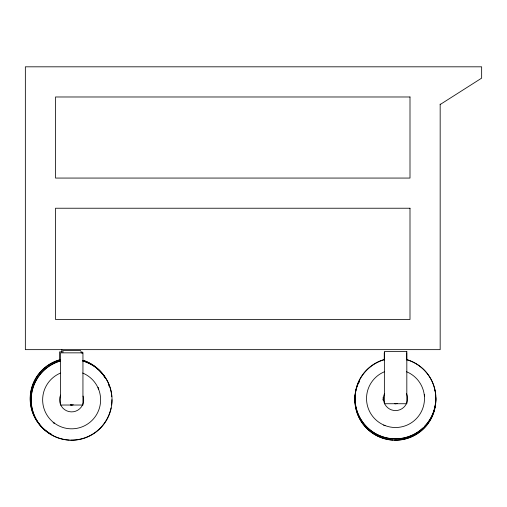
<?xml version="1.0" encoding="UTF-8"?>
<svg xmlns="http://www.w3.org/2000/svg" width="507" height="507" viewBox="0 0 507 507"><rect width="100%" height="100%" fill="white"/><g stroke="black" fill="none" stroke-linecap="round" stroke-linejoin="round"><path stroke-width="0.76" d="M440.171 104.524L481.65 78.129L481.65 66.816L25.35 66.816L25.35 349.646L440.171 349.646L440.171 104.068M62.735 350.597L80.695 350.597M63.457 351.89L59.585 351.89L59.585 361.377M80.493 351.89L82.039 351.89L82.039 353.442M406.715 352.847L406.715 359.926M384.262 352.847L384.262 359.964M61.829 349.646L61.829 351.89M82.806 360.99A40.421 40.414 -45.7 0 1 104.6 423.206A40.421 40.414 -45.7 0 1 38.678 423.237A40.421 40.414 -45.7 0 1 60.428 361.003M54.464 423.396A29.178 29.172 0 0 1 53.248 422.464M98.13 387.76A29.178 29.172 0 0 1 98.726 389.173M82.654 360.845A40.421 40.414 -45.7 0 1 111.787 396.664M111.895 399.668A40.421 40.414 -45.7 0 1 111.553 404.966M111.046 407.932A40.421 40.414 -45.7 0 1 93.624 433.498M92.99 433.897A40.421 40.414 -45.7 0 1 70.739 440.095M69.225 440.038A40.421 40.414 -45.7 0 1 60.282 360.851M73.287 404.776A5.165 5.165 0 0 1 70.619 404.928M54.42 423.351A29.178 29.172 0 0 1 53.203 422.426M98.092 387.722A29.178 29.172 0 0 1 98.681 389.129M82.628 373.019A28.981 28.981 0 0 1 94.689 417.394A28.981 28.981 0 0 1 48.697 417.559A28.981 28.981 0 0 1 60.447 373.095M83.085 396.062A12.054 12.054 0 0 1 71.126 411.874A12.054 12.054 0 0 1 60.536 395.111M71.918 404.985A5.165 5.165 0 0 1 70.574 404.884M406.684 359.691A40.421 40.414 -45.7 0 1 428.478 421.906A40.421 40.414 -45.7 0 1 362.556 421.932A40.421 40.414 -45.7 0 1 384.306 359.697M385.047 425.703A29.178 29.172 0 0 1 383.628 425.12M424.315 394.516A29.178 29.172 0 0 1 424.479 396.03M406.532 359.545A40.421 40.414 -45.7 0 1 435.709 396.113M435.747 396.861A40.421 40.414 -45.7 0 1 435.602 402.159M435.431 403.667A40.421 40.414 -45.7 0 1 424.479 426.412M422.857 428.003A40.421 40.414 -45.7 0 1 408.705 436.533M407.996 436.774A40.421 40.414 -45.7 0 1 397.627 438.739M396.88 438.77A40.421 40.414 -45.7 0 1 391.588 438.625M390.079 438.454A40.421 40.414 -45.7 0 1 384.16 359.552M383.153 399.117A12.269 12.269 0 0 0 383.292 400.391A12.269 12.269 0 0 1 383.108 399.072M383.134 398.477A12.269 12.269 0 0 1 383.197 397.19M397.165 403.477A5.165 5.165 0 0 1 394.497 403.629M406.506 371.72A28.981 28.981 0 0 1 418.567 416.089A28.981 28.981 0 0 1 372.582 416.253A28.981 28.981 0 0 1 384.325 371.796M406.373 393.299A12.054 12.054 0 0 1 395.79 410.581A12.054 12.054 0 0 1 384.414 393.812M397.127 403.439A5.165 5.165 0 0 1 394.452 403.585M434.442 389.357A40.421 40.414 -45.7 0 1 434.803 390.827M435.475 394.56A40.421 40.414 -45.7 0 1 435.646 396.062M435.76 397.558A40.421 40.414 -45.7 0 1 396.924 440.222A40.421 40.414 -45.7 0 1 354.995 400.606M354.995 399.091A40.421 40.414 -45.7 0 1 355.439 393.806M358.367 383.666A40.421 40.414 -45.7 0 1 359.324 381.625M435.608 397.412A40.421 40.414 -45.7 0 1 435.608 401.943M435.418 404.212A40.421 40.414 -45.7 0 1 434.822 407.932M434.657 408.667A40.421 40.414 -45.7 0 1 429.074 421.818M428.219 423.072A40.421 40.414 -45.7 0 1 394.516 440.095M392.995 440.038A40.421 40.414 -45.7 0 1 387.735 439.398M387.006 439.252A40.421 40.414 -45.7 0 1 359.171 381.479M83.357 360.483A40.421 40.414 -45.7 0 1 105.722 378.653M108.352 384.116A40.421 40.414 -45.7 0 1 109.119 386.239M51.853 434.619A40.421 40.414 -45.7 0 1 49.236 433.111M47.962 432.275A40.421 40.414 -45.7 0 1 60.251 359.843M83.205 360.338A40.421 40.414 -45.7 0 1 105.57 378.507M51.701 434.474A40.421 40.414 -45.7 0 1 60.105 359.697M409.998 96.983L55.517 96.983L55.517 178.065L409.998 178.065L409.998 96.983M409.998 208.231L55.517 208.231L55.517 319.48L409.998 319.48L409.998 208.231M406.823 351.547L384.369 351.547L384.369 403.73L406.823 403.73L406.823 351.547M82.945 352.847L60.491 352.847L60.491 405.03L82.945 405.03L82.945 352.847"/></g></svg>
